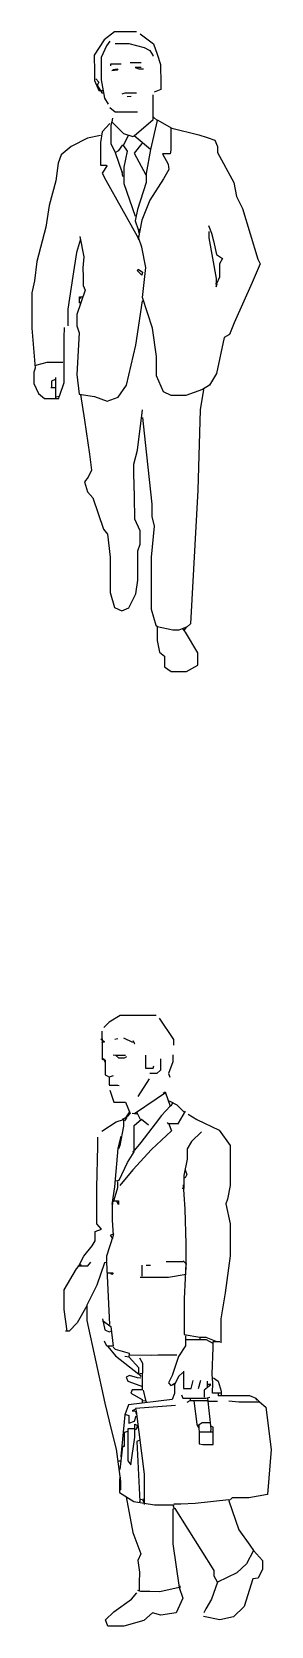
# Model space of a CAD drawing. Header units: millimetres. Extents: x 250 to 277, y 330 to 510.
import ezdxf

# ---------------------------------------------------------------- set-up
doc = ezdxf.new("R2010")
doc.units = ezdxf.units.MM
doc.layers.add('Standard', color=7, linetype='Continuous')

msp = doc.modelspace()

# ---------------------------------------------------------------- linework, layer by layer
at = {"layer": 'Standard', "color": 4, "linetype": 'Continuous'}
for points in [[(261.42, 510.27), (258.95, 510.27), (257.75, 509.37), (256.62, 507.64), (256.69, 505.77), (256.69, 504.77), (257.15, 503.64), (257.62, 503.64)], [(258.42, 509.24), (258.02, 508.71), (257.42, 507.37), (257.42, 504.84), (257.82, 502.77), (258.22, 502.11)], [(259.02, 508.97), (260.55, 508.97), (262.29, 508.51), (262.95, 508.17), (263.29, 507.57), (263.22, 507.51)], [(261.82, 510.04), (263.35, 508.91), (263.75, 507.77), (264.12, 506.57), (264.12, 505.77), (264.19, 505.24), (264.19, 503.77), (263.42, 503.44)], [(260.69, 506.81), (261.95, 506.81)], [(256.82, 504.97), (257.15, 504.57), (256.95, 504.17)], [(259.69, 506.61), (258.49, 506.61), (258.49, 506.44)], [(258.62, 505.91), (259.22, 505.97), (259.35, 506.04)], [(259.29, 506.04), (258.75, 505.97), (258.75, 505.91)], [(261.95, 506.24), (261.29, 506.24), (261.69, 506.11), (262.22, 506.11)], [(257.02, 504.17), (257.49, 503.37), (257.69, 503.37)], [(261.42, 503.34), (260.09, 503.34), (259.75, 503.24)], [(263.35, 500.64), (263.75, 500.24), (263.02, 496.97), (261.15, 498.51), (263.29, 500.37), (263.29, 503.17)], [(258.42, 501.71), (259.02, 501.24), (260.69, 501.24), (261.55, 501.24)], [(260.82, 502.97), (260.35, 502.91)], [(258.42, 499.91), (257.55, 498.97), (257.35, 497.77), (257.35, 495.21), (258.02, 495.21)], [(258.62, 500.11), (258.52, 499.71), (258.52, 497.64), (259.02, 496.64), (259.42, 496.84), (259.89, 497.51), (260.35, 496.77), (259.99, 494.97), (259.99, 493.11), (261.29, 489.44)], [(258.69, 500.51), (258.62, 500.11), (259.95, 498.77), (261.02, 498.44), (261.15, 498.51)], [(263.75, 500.31), (265.42, 499.37), (268.49, 498.64), (269.42, 498.31), (270.29, 498.04), (270.59, 497.31), (270.59, 496.64), (272.42, 493.24), (272.75, 491.64), (273.42, 490.31), (275.15, 484.57), (275.42, 484.04), (274.49, 481.91), (272.49, 477.37), (271.95, 476.04), (271.35, 475.71), (270.49, 471.64), (269.69, 470.31), (268.89, 469.84), (267.02, 469.14), (265.35, 469.14), (264.49, 469.57), (263.69, 471.37), (263.69, 473.57), (263.22, 476.77), (262.09, 480.24), (262.49, 483.64), (262.02, 485.91), (261.69, 486.91)], [(257.35, 498.57), (255.89, 498.24), (254.02, 497.31), (252.89, 496.37), (252.55, 495.44), (252.29, 493.44), (251.55, 490.64), (251.15, 488.17), (250.15, 484.31), (249.89, 482.11), (249.59, 480.77), (249.59, 476.77), (249.95, 472.24), (249.79, 471.77), (249.79, 470.51), (250.35, 469.37), (251.02, 468.81), (252.62, 468.81), (252.69, 469.04)], [(260.49, 498.51), (259.95, 497.51)], [(265.32, 499.37), (265.32, 496.91), (265.22, 496.47), (264.35, 496.47), (265.02, 495.31), (265.09, 494.71), (264.49, 493.64), (262.95, 491.24), (262.02, 488.97), (261.62, 486.84)], [(259.02, 496.64), (259.75, 494.44)], [(262.02, 497.64), (261.15, 496.57), (262.49, 494.11)], [(263.02, 496.97), (262.52, 494.24), (262.52, 493.24), (261.55, 490.17), (261.29, 488.91), (261.62, 487.91), (261.82, 487.91)], [(258.09, 495.17), (257.55, 494.31), (257.95, 493.51), (261.49, 487.17)], [(259.89, 493.91), (259.82, 494.44), (259.89, 494.44)], [(255.02, 487.11), (255.45, 484.84), (255.37, 483.57), (255.4, 482.57), (255.4, 481.57), (255.62, 481.04), (254.69, 478.31), (254.69, 477.04), (254.95, 476.24), (254.69, 471.51), (254.95, 469.31), (256.69, 469.04), (258.09, 468.51), (259.35, 468.97), (260.29, 470.31), (261.35, 474.84), (262.09, 479.84), (262.15, 479.84)], [(261.69, 486.77), (261.55, 487.17), (261.69, 487.17)], [(261.62, 487.91), (261.69, 487.51)], [(269.55, 488.37), (269.89, 487.51), (270.15, 486.64), (270.49, 485.11), (271.15, 484.64), (270.82, 484.04), (270.82, 482.51), (270.49, 481.77), (270.35, 481.77)], [(269.62, 487.71), (269.62, 486.97), (270.42, 482.37), (270.42, 481.44), (270.55, 481.77)], [(255.09, 486.84), (254.62, 485.31), (254.22, 482.64), (253.65, 478.91), (253.65, 477.04)], [(261.62, 483.44), (262.09, 483.11), (262.02, 482.77), (261.55, 483.24), (261.62, 483.44)], [(254.99, 479.64), (254.99, 480.31), (255.29, 480.31)], [(255.15, 480.31), (255.02, 480.11)], [(255.09, 479.71), (255.02, 479.44)], [(253.25, 476.84), (253.2, 475.71), (253.21, 472.24), (253.21, 470.57), (252.69, 469.04), (252.35, 468.97)], [(253.09, 472.87), (251.29, 472.87), (250.15, 472.57), (249.95, 472.51)], [(252.22, 470.97), (251.79, 470.77), (251.79, 470.11)], [(252.25, 471.17), (252.27, 470.17), (252.27, 468.71)], [(251.75, 470.04), (252.22, 470.04)], [(255.09, 469.24), (255.55, 466.37), (256.09, 462.51), (256.35, 460.71), (255.95, 459.91), (255.55, 459.37), (255.89, 458.24), (256.49, 457.57), (257.69, 454.04), (258.15, 453.44), (258.45, 450.84), (258.45, 446.84), (258.95, 445.17), (259.75, 444.77), (260.55, 445.11), (261.35, 446.71), (261.59, 448.24), (261.59, 451.57), (261.85, 452.31), (261.85, 453.84), (261.22, 455.17), (261.19, 457.71), (261.14, 460.31), (261.14, 461.37), (261.55, 462.97), (262.09, 467.51)], [(269.02, 469.84), (268.62, 467.51), (268.35, 458.44), (267.55, 443.31), (267.15, 442.97), (266.22, 442.61), (265.55, 442.61), (263.75, 442.97), (263.75, 441.44), (264.02, 440.11), (264.59, 439.64), (264.59, 438.44), (265.35, 437.94), (267.09, 437.94), (268.35, 438.64), (268.35, 440.04), (266.95, 442.37), (266.62, 442.84)], [(262.09, 466.64), (262.42, 463.84), (263.15, 456.84), (263.15, 455.44), (263.42, 454.37), (263.09, 450.84), (263.09, 444.97), (263.62, 443.17), (263.82, 442.97)], [(267.09, 442.97), (266.82, 442.64)]]:
    msp.add_lwpolyline(points, dxfattribs=at)
at = {"layer": 'Standard', "linetype": 'Continuous'}
for points in [[(263.65, 399.01), (259.59, 399.01), (258.32, 398.24), (257.72, 397.64)], [(263.99, 398.71), (265.59, 396.3), (265.59, 395.64)], [(257.49, 397.24), (257.54, 395.57), (257.54, 394.04), (257.79, 394.11)], [(257.39, 396.37), (257.79, 396.04), (257.45, 395.91)], [(259.32, 396.37), (258.99, 396.3)], [(260.99, 395.97), (259.99, 396.44)], [(260.99, 396.17), (261.19, 395.84), (261.25, 395.84)], [(257.59, 394.17), (257.89, 393.97), (257.89, 392.3), (258.25, 392.11)], [(257.72, 394.04), (257.85, 393.77)], [(260.19, 394.47), (259.12, 394.47), (258.79, 394.51)], [(259.05, 394.51), (259.39, 394.24), (260.05, 394.24), (260.32, 394.37)], [(262.45, 394.51), (262.45, 393.04), (263.32, 393.04), (263.39, 393.3)], [(264.15, 394.11), (264.15, 392.84), (263.72, 392.44), (262.92, 392.44)], [(265.52, 394.57), (265.52, 393.77), (265.05, 392.44), (265.19, 392.04)], [(258.79, 392.17), (258.32, 392.04), (258.32, 391.17)], [(262.85, 391.84), (261.59, 389.84)], [(258.32, 391.14), (259.32, 391.14), (259.45, 391.11)], [(258.39, 390.57), (258.85, 389.21), (260.19, 389.21), (260.72, 387.91), (260.39, 387.57)], [(264.45, 390.24), (264.65, 390.37), (265.25, 388.77), (264.25, 387.71), (263.52, 386.77), (261.92, 384.64), (261.19, 383.77), (260.99, 383.57), (261.05, 383.44)], [(261.19, 387.91), (263.65, 389.57), (264.59, 390.24), (264.72, 390.24)], [(260.65, 388.11), (260.19, 387.44), (259.79, 387.24)], [(261.45, 387.84), (260.92, 387.91)], [(261.45, 388.04), (261.72, 387.51), (261.85, 387.3)], [(265.12, 389.37), (265.99, 388.91), (266.85, 388.04)], [(265.52, 389.17), (265.32, 388.77), (265.25, 388.77)], [(266.92, 388.17), (266.12, 386.84), (266.05, 386.71)], [(267.25, 387.84), (268.25, 387.24), (270.79, 386.04), (272.02, 384.3), (272.02, 379.77), (271.72, 378.24), (271.52, 377.71), (272.02, 375.44), (272.02, 371.84), (271.45, 367.64), (270.95, 364.71), (270.95, 361.97)], [(257.52, 385.91), (259.12, 386.97), (259.95, 387.24), (259.95, 386.51), (259.52, 384.3), (259.39, 383.91)], [(259.05, 380.3), (259.45, 380.37), (260.39, 382.37), (261.15, 383.57), (261.15, 386.57), (261.99, 387.3), (262.79, 386.64)], [(265.05, 386.84), (265.39, 385.97), (263.12, 383.84), (260.99, 381.57), (259.52, 379.77)], [(260.32, 387.51), (260.05, 387.11)], [(266.12, 386.74), (265.05, 386.74), (264.92, 386.91)], [(254.99, 370.84), (255.45, 371.77), (256.39, 372.97), (256.75, 373.51), (256.75, 374.57), (257.45, 374.84), (256.95, 375.44), (256.94, 379.57), (257.03, 384.24), (257.03, 385.24)], [(259.65, 385.37), (259.32, 383.97), (258.92, 379.64), (258.65, 377.64)], [(268.79, 385.84), (267.65, 384.77), (267.15, 383.91), (267.15, 382.77), (266.79, 380.91), (266.79, 379.44), (266.59, 379.44)], [(266.92, 381.57), (267.12, 381.04), (266.92, 380.64), (266.85, 380.64)], [(259.29, 380.24), (259.29, 379.51), (258.85, 378.11), (258.85, 378.04)], [(266.69, 379.84), (266.77, 378.77), (266.88, 377.11), (267, 373.17), (267, 370.44), (267.05, 370.3)], [(258.05, 371.17), (258.05, 371.84), (258.82, 374.17), (258.7, 375.84), (258.7, 377.44), (258.79, 378.04), (259.39, 378.04), (259.39, 377.64), (259.19, 377.97)], [(258.85, 374.3), (258.45, 374.11), (258.72, 373.84), (258.79, 373.84)], [(253.59, 363.3), (253.25, 365.77), (253.25, 367.97), (254.65, 370.37), (255.05, 370.84), (255.19, 370.64)], [(254.79, 370.71), (255.92, 370.71), (256.25, 371.11)], [(258.39, 364.04), (258.05, 371.11), (257.79, 371.04), (256.92, 368.51), (255.79, 366.24), (255.79, 364.51), (257.85, 355.17), (258.59, 352.04), (259.12, 349.97), (259.62, 346.3), (259.62, 345.37), (259.52, 345.3)], [(258.19, 369.91), (258.79, 369.91), (258.65, 369.71), (258.52, 369.91)], [(267.05, 369.71), (265.05, 369.37), (261.99, 369.37), (261.85, 369.37)], [(262.05, 369.51), (262.05, 370.77)], [(262.52, 370.77), (262.99, 370.77)], [(266.72, 371.14), (264.79, 371.14)], [(266.72, 371.24), (267.05, 370.91), (267.12, 370.91)], [(267.02, 370.91), (266.94, 369.3), (266.83, 366.97), (266.83, 362.91), (268.59, 362.64), (268.59, 362.44)], [(255.79, 366.17), (254.72, 364.24), (253.79, 363.3), (253.39, 363.3)], [(257.59, 364.71), (257.85, 363.44), (258.32, 363.24), (258.52, 363.3)], [(257.59, 364.51), (258.52, 363.84), (258.79, 361.61), (258.05, 361.61), (257.79, 362.17)], [(266.95, 362.77), (266.95, 361.64), (266.19, 360.44), (265.45, 358.3), (265.05, 357.44), (265.32, 357.17), (265.72, 357.3)], [(268.59, 362.61), (269.25, 362.61), (270.39, 362.17)], [(258.19, 361.57), (259.05, 360.51), (261.69, 358.44), (261.69, 359.17), (260.59, 360.37), (260.65, 360.77), (259.05, 361.24), (258.79, 361.51)], [(267.05, 362.37), (269.32, 362.37), (269.99, 361.97)], [(270.92, 356.3), (270.02, 356.3), (270.07, 357.44), (269.99, 358.44), (270.09, 361.44), (270.09, 362.14), (270.85, 362.14)], [(260.59, 360.37), (260.12, 360.44)], [(260.72, 360.64), (263.12, 360.57), (263.85, 360.61), (265.99, 360.61)], [(261.79, 358.51), (262.15, 358.57), (262.15, 359.64), (261.79, 360.24)], [(266.65, 358.64), (266.19, 358.17), (265.72, 357.24), (265.72, 356.24), (265.45, 355.57), (260.52, 354.97), (260.12, 353.84), (259.65, 349.11), (259.72, 349.04)], [(261.92, 357.97), (261.52, 358.04), (260.65, 358.3), (260.25, 358.11), (260.45, 357.64), (261.79, 357.17), (262.12, 357.04)], [(262.05, 358.44), (262.05, 356.67), (260.92, 356.67), (260.79, 356.3), (262.05, 355.57), (262.05, 355.24)], [(261.72, 358.44), (261.92, 358.17)], [(265.72, 357.37), (265.45, 357.24)], [(266.75, 358.77), (266.74, 357.77), (266.74, 356.8), (267.59, 356.8), (267.85, 357.71)], [(268.65, 357.71), (268.39, 356.77)], [(269.85, 357.24), (269.09, 356.64), (269.09, 355.84)], [(269.42, 357.64), (269.42, 356.97)], [(269.45, 357.3), (269.85, 357.3)], [(270.12, 358.04), (270.65, 357.64), (270.99, 356.51), (270.99, 356.04)], [(271.85, 355.41), (272.99, 355.32), (275.32, 355.32), (276.05, 354.71), (276.65, 349.91), (276.25, 344.84), (274.12, 344.44), (272.25, 344.44), (271.85, 344.11), (272.99, 340.84), (274.25, 339.11), (274.65, 338.51), (273.85, 336.97), (272.79, 335.97), (270.59, 334.91), (270.22, 335.57), (270.22, 336.24), (265.79, 343.24), (265.55, 343.17), (265.55, 339.24), (266.25, 334.3), (264.05, 333.8), (262.92, 333.86), (261.92, 333.86), (261.59, 333.97)], [(262.45, 355.44), (262.05, 355.37)], [(262.19, 356.64), (262.45, 355.51), (262.52, 355.3)], [(266.52, 356.11), (266.65, 355.71), (269.25, 355.71), (269.72, 355.84)], [(269.45, 355.44), (267.45, 355.44), (267.12, 355.24)], [(267.45, 355.71), (267.52, 355.44)], [(267.92, 355.44), (268.25, 352.77), (268.39, 352.44), (268.45, 352.44)], [(269.45, 355.71), (269.85, 352.24), (269.79, 351.91)], [(269.52, 355.37), (270.59, 355.37)], [(270.65, 356.24), (270.65, 355.97)], [(270.65, 356.01), (274.19, 356.01), (274.92, 355.71), (274.99, 355.51)], [(274.99, 355.64), (275.25, 355.37), (275.25, 355.24)], [(260.12, 353.91), (260.55, 353.77), (260.55, 352.91), (261.19, 353.11), (261.39, 353.71)], [(261.25, 354.44), (260.92, 354.3), (261.25, 354.3)], [(265.85, 354.91), (261.32, 354.57), (261.39, 354.24), (262.29, 347.11), (262.29, 343.71)], [(261.32, 354.24), (261.39, 353.91)], [(260.45, 351.97), (260.02, 351.84), (260.02, 350.24), (259.72, 350.24)], [(261.12, 352.24), (260.45, 352.24), (260.45, 348.64), (260.79, 348.17), (261.22, 351.3), (261.22, 352.77), (261.52, 352.64), (261.39, 352.17), (261.19, 352.17)], [(269.79, 352.94), (268.85, 352.94), (268.39, 352.64), (268.25, 352.64)], [(268.49, 352.64), (268.5, 351.57), (268.5, 350.57), (268.92, 350.47), (270.09, 350.47), (270.09, 352.44), (269.92, 352.51)], [(268.59, 351.91), (270.05, 351.91)], [(259.85, 350.24), (259.52, 347.64)], [(261.79, 350.97), (261.45, 350.84), (261.79, 344.04), (261.72, 343.91)], [(259.32, 348.64), (259.65, 348.64)], [(259.59, 346.77), (259.49, 346.51), (259.49, 345.04), (261.12, 344.04), (263.45, 343.64), (264.19, 343.64), (265.52, 343.64), (265.65, 343.3)], [(260.25, 344.57), (260.99, 340.51), (261.92, 338.11), (261.59, 337.37), (261.75, 336.04), (261.74, 334.84), (261.74, 333.97)], [(262.32, 344.3), (261.85, 344.24)], [(262.12, 344.24), (262.25, 343.97)], [(271.85, 344.24), (268.05, 343.8), (266.45, 343.72), (265.65, 343.72), (265.59, 343.57)], [(274.65, 338.51), (275.69, 337.37), (275.69, 336.37), (275.19, 335.37), (274.59, 335.3), (273.59, 332.17), (272.39, 330.97), (270.85, 330.64), (268.99, 331.04)], [(266.25, 334.3), (266.65, 333.11), (265.92, 331.44), (264.19, 331.17), (263.25, 331.44), (262.25, 330.57), (259.99, 329.94), (258.19, 329.94), (257.92, 330.64), (258.85, 331.57), (260.85, 332.97), (261.45, 333.71)], [(266.32, 334.51), (266.32, 334.24)], [(270.59, 334.91), (269.92, 332.97), (269.25, 331.91), (269.05, 331.44)]]:
    msp.add_lwpolyline(points, dxfattribs=at)

doc.saveas('drawing.dxf')
